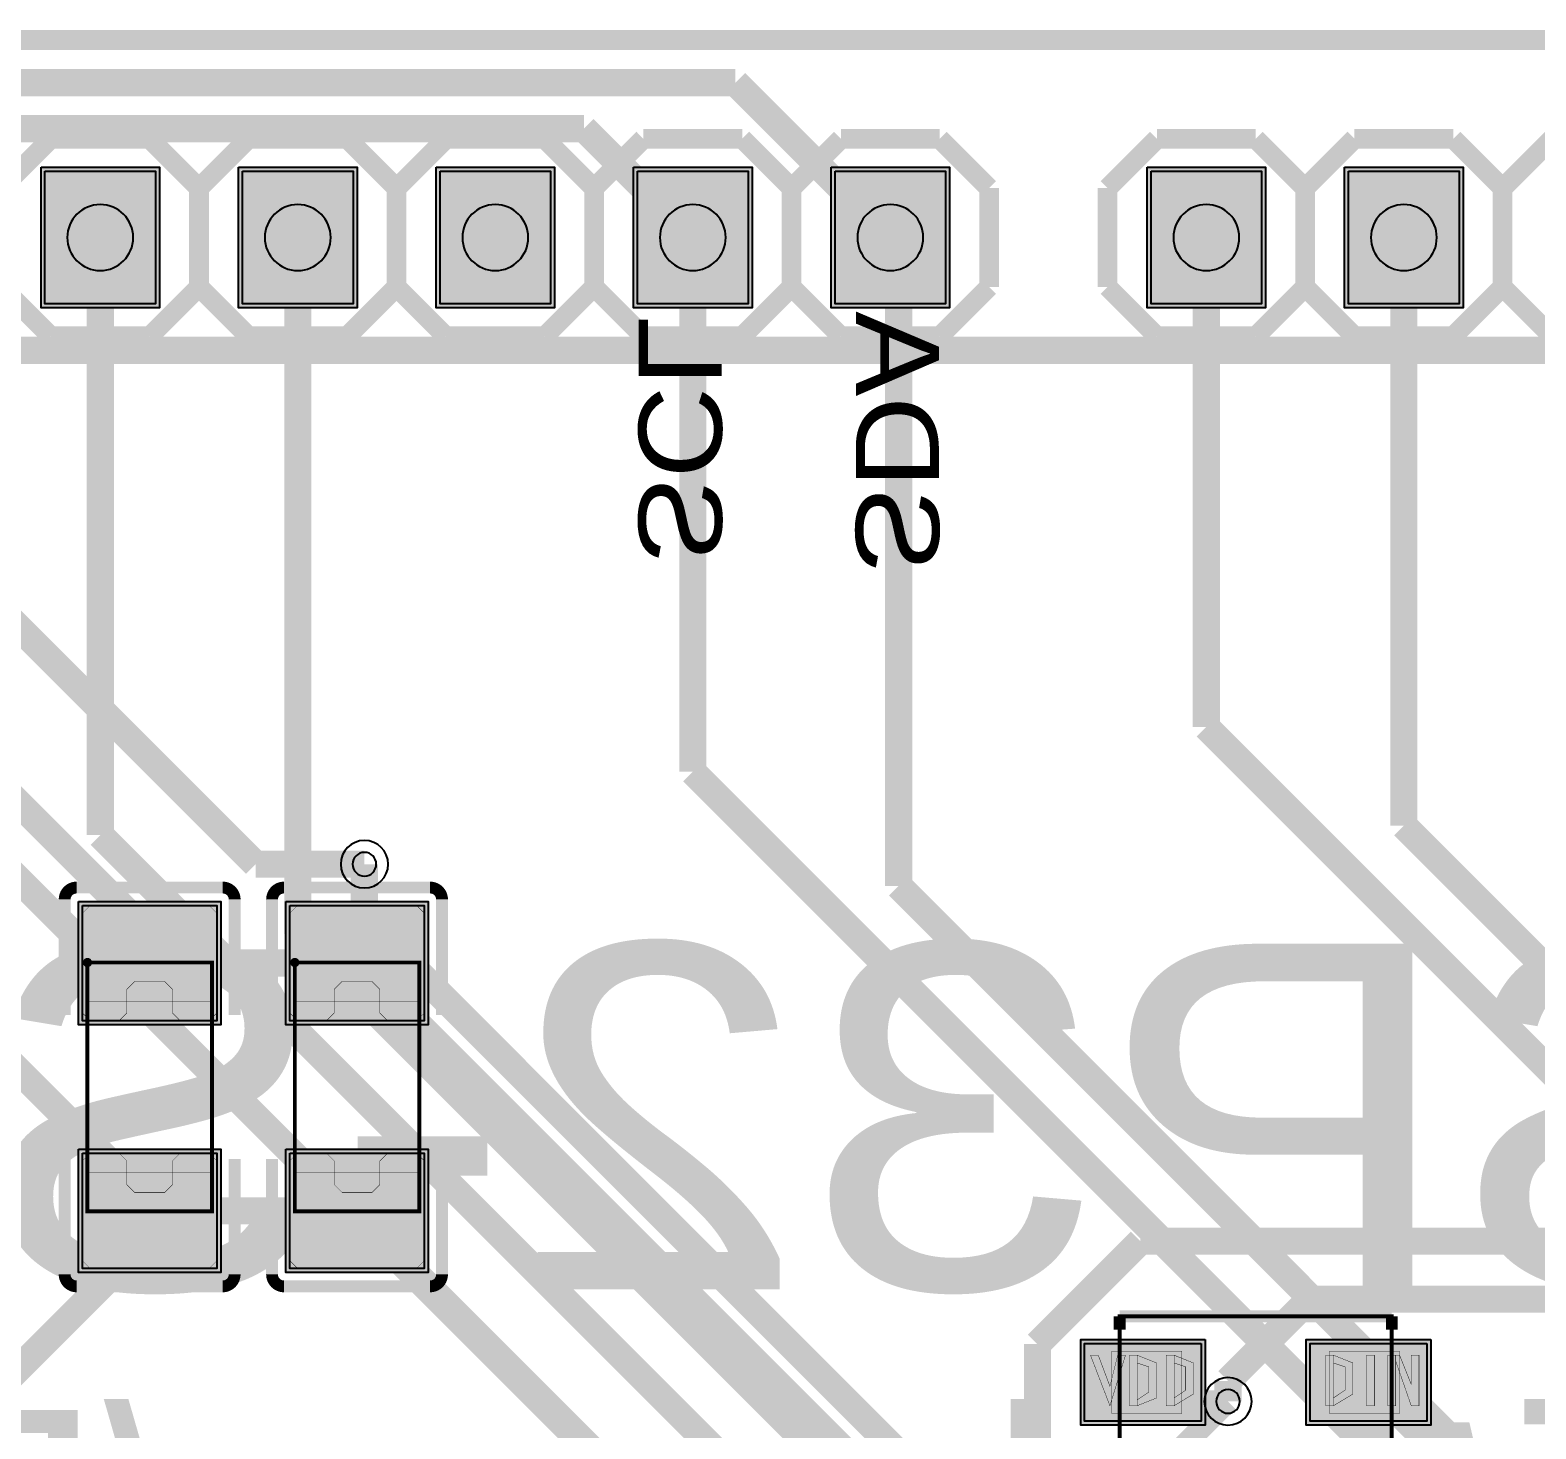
# Model space of a CAD drawing. Header units: millimetres. Extents: x 3.4 to 79.3, y -57 to -2.3.
# Drawn here: x 34.15 to 53.51, y -21.41 to -3.43 of the extents above; entities that cross this region are included whole.
import ezdxf
from ezdxf.enums import TextEntityAlignment as Align

# ---------------------------------------------------------------- set-up
doc = ezdxf.new("R2010")
doc.units = ezdxf.units.MM
doc.header["$MEASUREMENT"] = 0
for name, color, linetype, true_color in [('Board-Outline-Layer', 7, 'Continuous', 0xff00ff), ('Bottom-Layer', 7, 'Continuous', 0x0000ff), ('Bottom-Paste-Mask-Layer', 7, 'Continuous', 0x800000), ('Bottom-Silkscreen-Layer', 7, 'Continuous', 0x66cc33), ('Bottom-Solder-Mask-Layer', 7, 'Continuous', 0xaa00ff), ('Component-Marking-Layer', 7, 'Continuous', 0x66ffcc), ('Component-Shape-Layer', 7, 'Continuous', 0x00cccc), ('Document-Layer', 7, 'Continuous', 0xffffff), ('Hole-Layer', 7, 'Continuous', 0x222222), ('Multi-Layer', 7, 'Continuous', 0xc0c0c0), ('Pin-Soldering-Layer', 7, 'Continuous', 0xcc9999), ('Top-Layer', 7, 'Continuous', 0xff0000), ('Top-Paste-Mask-Layer', 7, 'Continuous', 0x808080), ('Top-Silkscreen-Layer', 7, 'Continuous', 0xffcc00), ('Top-Solder-Mask-Layer', 7, 'Continuous', 0x800080)]:
    doc.layers.add(name, color=color, linetype=linetype, true_color=true_color)
doc.styles.get("Standard").update_dxf_attribs({"font": 'arial.ttf'})

msp = doc.modelspace()

# ---------------------------------------------------------------- hatches: boundary and pattern name
at = {"layer": 'Bottom-Layer'}
for points in [[(34.341, -5.243), (35.763, -5.243), (35.763, -6.95), (34.341, -6.95)], [(36.881, -5.243), (38.303, -5.243), (38.303, -6.95), (36.881, -6.95)], [(39.421, -5.243), (40.843, -5.243), (40.843, -6.95), (39.421, -6.95)], [(41.961, -5.243), (43.383, -5.243), (43.383, -6.95), (41.961, -6.95)], [(44.501, -5.243), (45.923, -5.243), (45.923, -6.949), (44.501, -6.949)], [(48.565, -5.243), (49.987, -5.243), (49.987, -6.949), (48.565, -6.949)], [(51.105, -5.243), (52.527, -5.243), (52.527, -6.949), (51.105, -6.949)]]:
    msp.add_hatch(color=256, dxfattribs=at).paths.add_polyline_path(points)
at = {"layer": 'Bottom-Paste-Mask-Layer'}
for points in [[(34.341, -5.243), (35.763, -5.243), (35.763, -6.95), (34.341, -6.95)], [(36.881, -5.243), (38.303, -5.243), (38.303, -6.95), (36.881, -6.95)], [(39.421, -5.243), (40.843, -5.243), (40.843, -6.95), (39.421, -6.95)], [(41.961, -5.243), (43.383, -5.243), (43.383, -6.95), (41.961, -6.95)], [(44.501, -5.243), (45.923, -5.243), (45.923, -6.949), (44.501, -6.949)], [(48.565, -5.243), (49.987, -5.243), (49.987, -6.949), (48.565, -6.949)], [(51.105, -5.243), (52.527, -5.243), (52.527, -6.949), (51.105, -6.949)]]:
    msp.add_hatch(color=256, dxfattribs=at).paths.add_polyline_path(points)
at = {"layer": 'Bottom-Solder-Mask-Layer'}
for points in [[(34.29, -5.192), (35.814, -5.192), (35.814, -7.001), (34.29, -7.001)], [(36.83, -5.192), (38.354, -5.192), (38.354, -7.001), (36.83, -7.001)], [(39.37, -5.192), (40.894, -5.192), (40.894, -7.001), (39.37, -7.001)], [(41.91, -5.192), (43.434, -5.192), (43.434, -7.001), (41.91, -7.001)], [(44.45, -5.192), (45.974, -5.192), (45.974, -7), (44.45, -7)], [(48.514, -5.192), (50.038, -5.192), (50.038, -7), (48.514, -7)], [(51.054, -5.192), (52.578, -5.192), (52.578, -7), (51.054, -7)]]:
    msp.add_hatch(color=256, dxfattribs=at).paths.add_polyline_path(points)
at = {"layer": 'Component-Marking-Layer'}
for points in [[(34.827, -15.418, 1), (34.947, -15.418, 1)], [(34.827, -15.418, 1), (34.947, -15.418, 1)], [(37.494, -15.418, 1), (37.614, -15.418, 1)], [(37.494, -15.418, 1), (37.614, -15.418, 1)]]:
    msp.add_hatch(color=256, dxfattribs=at).paths.add_polyline_path(points)
at = {"layer": 'Document-Layer'}
for points in [[(47.786, -20.467), (47.886, -20.467), (48.036, -20.867), (48.136, -20.467), (48.236, -20.467), (48.036, -21.117)], [(47.786, -20.467), (47.886, -20.467), (48.036, -20.867), (48.136, -20.467), (48.236, -20.467), (48.036, -21.117)], [(48.286, -20.467), (48.286, -21.117), (48.386, -21.117), (48.386, -20.467)], [(48.286, -20.467), (48.286, -21.117), (48.386, -21.117), (48.386, -20.467)], [(48.386, -20.567), (48.536, -20.617), (48.536, -20.942), (48.386, -21.042), (48.386, -21.117), (48.636, -21.017), (48.636, -20.567), (48.386, -20.467)], [(48.386, -20.567), (48.536, -20.617), (48.536, -20.942), (48.386, -21.042), (48.386, -21.117), (48.636, -21.017), (48.636, -20.567), (48.386, -20.467)], [(48.761, -20.467), (48.761, -21.117), (48.861, -21.117), (48.861, -20.467)], [(48.761, -20.467), (48.761, -21.117), (48.861, -21.117), (48.861, -20.467)], [(48.861, -20.567), (49.01, -20.617), (49.01, -20.917), (48.861, -21.017), (48.861, -21.117), (49.11, -20.967), (49.11, -20.567), (48.861, -20.467)], [(48.861, -20.567), (49.01, -20.617), (49.01, -20.917), (48.861, -21.017), (48.861, -21.117), (49.11, -20.967), (49.11, -20.567), (48.861, -20.467)], [(50.811, -20.467), (50.811, -21.117), (50.911, -21.117), (50.911, -20.467)], [(50.811, -20.467), (50.811, -21.117), (50.911, -21.117), (50.911, -20.467)], [(50.911, -20.567), (51.06, -20.617), (51.06, -20.917), (50.911, -21.017), (50.911, -21.117), (51.16, -20.967), (51.16, -20.567), (50.911, -20.467)], [(50.911, -20.567), (51.06, -20.617), (51.06, -20.917), (50.911, -21.017), (50.911, -21.117), (51.16, -20.967), (51.16, -20.567), (50.911, -20.467)], [(51.336, -20.467), (51.336, -21.117), (51.436, -21.117), (51.436, -20.467)], [(51.336, -20.467), (51.336, -21.117), (51.436, -21.117), (51.436, -20.467)], [(51.611, -20.467), (51.611, -21.117), (51.711, -21.117), (51.711, -20.467)], [(51.611, -20.467), (51.611, -21.117), (51.711, -21.117), (51.711, -20.467)], [(51.711, -20.542), (51.911, -21.117), (52.011, -21.117), (52.011, -20.467), (51.911, -20.467), (51.911, -20.842), (51.761, -20.467), (51.711, -20.467)], [(51.711, -20.542), (51.911, -21.117), (52.011, -21.117), (52.011, -20.467), (51.911, -20.467), (51.911, -20.842), (51.761, -20.467), (51.711, -20.467)]]:
    msp.add_hatch(color=256, dxfattribs=at).paths.add_polyline_path(points)
at = {"layer": 'Hole-Layer'}
for points in [[(34.628, -6.096, 1), (35.476, -6.096, 1)], [(37.168, -6.096, 1), (38.016, -6.096, 1)], [(39.708, -6.096, 1), (40.556, -6.096, 1)], [(42.248, -6.096, 1), (43.096, -6.096, 1)], [(44.788, -6.096, 1), (45.636, -6.096, 1)], [(48.852, -6.096, 1), (49.7, -6.096, 1)], [(51.392, -6.096, 1), (52.24, -6.096, 1)]]:
    msp.add_hatch(color=256, dxfattribs=at).paths.add_polyline_path(points)
at = {"layer": 'Multi-Layer'}
for points in [[(34.341, -5.243), (35.763, -5.243), (35.763, -6.95), (34.341, -6.95)], [(34.341, -5.243), (35.763, -5.243), (35.763, -6.95), (34.341, -6.95)], [(34.341, -5.243), (35.763, -5.243), (35.763, -6.95), (34.341, -6.95)], [(36.881, -5.243), (38.303, -5.243), (38.303, -6.95), (36.881, -6.95)], [(36.881, -5.243), (38.303, -5.243), (38.303, -6.95), (36.881, -6.95)], [(36.881, -5.243), (38.303, -5.243), (38.303, -6.95), (36.881, -6.95)], [(39.421, -5.243), (40.843, -5.243), (40.843, -6.95), (39.421, -6.95)], [(39.421, -5.243), (40.843, -5.243), (40.843, -6.95), (39.421, -6.95)], [(39.421, -5.243), (40.843, -5.243), (40.843, -6.95), (39.421, -6.95)], [(41.961, -5.243), (43.383, -5.243), (43.383, -6.95), (41.961, -6.95)], [(41.961, -5.243), (43.383, -5.243), (43.383, -6.95), (41.961, -6.95)], [(41.961, -5.243), (43.383, -5.243), (43.383, -6.95), (41.961, -6.95)], [(44.501, -5.243), (45.923, -5.243), (45.923, -6.949), (44.501, -6.949)], [(44.501, -5.243), (45.923, -5.243), (45.923, -6.949), (44.501, -6.949)], [(44.501, -5.243), (45.923, -5.243), (45.923, -6.949), (44.501, -6.949)], [(48.565, -5.243), (49.987, -5.243), (49.987, -6.949), (48.565, -6.949)], [(48.565, -5.243), (49.987, -5.243), (49.987, -6.949), (48.565, -6.949)], [(48.565, -5.243), (49.987, -5.243), (49.987, -6.949), (48.565, -6.949)], [(51.105, -5.243), (52.527, -5.243), (52.527, -6.949), (51.105, -6.949)], [(51.105, -5.243), (52.527, -5.243), (52.527, -6.949), (51.105, -6.949)], [(51.105, -5.243), (52.527, -5.243), (52.527, -6.949), (51.105, -6.949)]]:
    msp.add_hatch(color=256, dxfattribs=at).paths.add_polyline_path(points)
at = {"layer": 'Pin-Soldering-Layer'}
for points in [[(34.887, -15.418), (36.487, -15.418), (36.487, -15.918), (34.887, -15.918)], [(34.887, -15.418), (36.487, -15.418), (36.487, -15.918), (34.887, -15.918)], [(37.554, -15.418), (39.154, -15.418), (39.154, -15.918), (37.554, -15.918)], [(37.554, -15.418), (39.154, -15.418), (39.154, -15.918), (37.554, -15.918)], [(34.887, -18.618), (36.487, -18.618), (36.487, -18.118), (34.887, -18.118)], [(34.887, -18.618), (36.487, -18.618), (36.487, -18.118), (34.887, -18.118)], [(37.554, -18.618), (39.154, -18.618), (39.154, -18.118), (37.554, -18.118)], [(37.554, -18.618), (39.154, -18.618), (39.154, -18.118), (37.554, -18.118)], [(48.961, -21.217), (48.061, -21.217), (48.061, -20.417), (48.961, -20.417)], [(48.961, -21.217), (48.061, -21.217), (48.061, -20.417), (48.961, -20.417)], [(51.761, -21.217), (50.861, -21.217), (50.861, -20.417), (51.761, -20.417)], [(51.761, -21.217), (50.861, -21.217), (50.861, -20.417), (51.761, -20.417)]]:
    msp.add_hatch(color=256, dxfattribs=at).paths.add_polyline_path(points)
at = {"layer": 'Top-Layer'}
for points in [[(34.341, -5.243), (35.763, -5.243), (35.763, -6.95), (34.341, -6.95)], [(36.881, -5.243), (38.303, -5.243), (38.303, -6.95), (36.881, -6.95)], [(39.421, -5.243), (40.843, -5.243), (40.843, -6.95), (39.421, -6.95)], [(41.961, -5.243), (43.383, -5.243), (43.383, -6.95), (41.961, -6.95)], [(44.501, -5.243), (45.923, -5.243), (45.923, -6.949), (44.501, -6.949)], [(48.565, -5.243), (49.987, -5.243), (49.987, -6.949), (48.565, -6.949)], [(51.105, -5.243), (52.527, -5.243), (52.527, -6.949), (51.105, -6.949)], [(34.823, -14.683), (36.551, -14.683), (36.551, -16.168), (34.823, -16.168)], [(37.49, -14.683), (39.218, -14.683), (39.218, -16.168), (37.49, -16.168)], [(34.823, -17.868), (36.551, -17.868), (36.551, -19.353), (34.823, -19.353)], [(37.49, -17.868), (39.218, -17.868), (39.218, -19.353), (37.49, -19.353)], [(49.211, -20.317), (49.211, -21.317), (47.711, -21.317), (47.711, -20.317)], [(52.111, -20.317), (52.111, -21.317), (50.611, -21.317), (50.611, -20.317)]]:
    msp.add_hatch(color=256, dxfattribs=at).paths.add_polyline_path(points)
at = {"layer": 'Top-Paste-Mask-Layer'}
for points in [[(34.341, -5.243), (35.763, -5.243), (35.763, -6.95), (34.341, -6.95)], [(36.881, -5.243), (38.303, -5.243), (38.303, -6.95), (36.881, -6.95)], [(39.421, -5.243), (40.843, -5.243), (40.843, -6.95), (39.421, -6.95)], [(41.961, -5.243), (43.383, -5.243), (43.383, -6.95), (41.961, -6.95)], [(44.501, -5.243), (45.923, -5.243), (45.923, -6.949), (44.501, -6.949)], [(48.565, -5.243), (49.987, -5.243), (49.987, -6.949), (48.565, -6.949)], [(51.105, -5.243), (52.527, -5.243), (52.527, -6.949), (51.105, -6.949)], [(34.923, -16.168), (35.293, -16.168), (35.393, -16.068), (35.393, -15.763), (35.493, -15.663), (35.881, -15.663), (35.981, -15.763), (35.981, -16.068), (36.081, -16.168), (36.451, -16.168), (36.551, -16.068), (36.551, -14.783), (36.451, -14.683), (34.923, -14.683), (34.823, -14.783), (34.823, -16.068)], [(34.923, -16.168), (35.293, -16.168), (35.393, -16.068), (35.393, -15.763), (35.493, -15.663), (35.881, -15.663), (35.981, -15.763), (35.981, -16.068), (36.081, -16.168), (36.451, -16.168), (36.551, -16.068), (36.551, -14.783), (36.451, -14.683), (34.923, -14.683), (34.823, -14.783), (34.823, -16.068)], [(37.59, -16.168), (37.96, -16.168), (38.06, -16.068), (38.06, -15.763), (38.16, -15.663), (38.548, -15.663), (38.648, -15.763), (38.648, -16.068), (38.748, -16.168), (39.118, -16.168), (39.218, -16.068), (39.218, -14.783), (39.118, -14.683), (37.59, -14.683), (37.49, -14.783), (37.49, -16.068)], [(37.59, -16.168), (37.96, -16.168), (38.06, -16.068), (38.06, -15.763), (38.16, -15.663), (38.548, -15.663), (38.648, -15.763), (38.648, -16.068), (38.748, -16.168), (39.118, -16.168), (39.218, -16.068), (39.218, -14.783), (39.118, -14.683), (37.59, -14.683), (37.49, -14.783), (37.49, -16.068)], [(34.923, -17.868), (35.293, -17.868), (35.393, -17.968), (35.393, -18.273), (35.493, -18.373), (35.881, -18.373), (35.981, -18.273), (35.981, -17.968), (36.081, -17.868), (36.451, -17.868), (36.551, -17.968), (36.551, -19.253), (36.451, -19.353), (34.923, -19.353), (34.823, -19.253), (34.823, -17.968)], [(34.923, -17.868), (35.293, -17.868), (35.393, -17.968), (35.393, -18.273), (35.493, -18.373), (35.881, -18.373), (35.981, -18.273), (35.981, -17.968), (36.081, -17.868), (36.451, -17.868), (36.551, -17.968), (36.551, -19.253), (36.451, -19.353), (34.923, -19.353), (34.823, -19.253), (34.823, -17.968)], [(37.59, -17.868), (37.96, -17.868), (38.06, -17.968), (38.06, -18.273), (38.16, -18.373), (38.548, -18.373), (38.648, -18.273), (38.648, -17.968), (38.748, -17.868), (39.118, -17.868), (39.218, -17.968), (39.218, -19.253), (39.118, -19.353), (37.59, -19.353), (37.49, -19.253), (37.49, -17.968)], [(37.59, -17.868), (37.96, -17.868), (38.06, -17.968), (38.06, -18.273), (38.16, -18.373), (38.548, -18.373), (38.648, -18.273), (38.648, -17.968), (38.748, -17.868), (39.118, -17.868), (39.218, -17.968), (39.218, -19.253), (39.118, -19.353), (37.59, -19.353), (37.49, -19.253), (37.49, -17.968)], [(49.211, -20.317), (49.211, -21.317), (47.711, -21.317), (47.711, -20.317)], [(52.111, -20.317), (52.111, -21.317), (50.611, -21.317), (50.611, -20.317)]]:
    msp.add_hatch(color=256, dxfattribs=at).paths.add_polyline_path(points)
at = {"layer": 'Top-Solder-Mask-Layer'}
for points in [[(34.29, -5.192), (35.814, -5.192), (35.814, -7.001), (34.29, -7.001)], [(36.83, -5.192), (38.354, -5.192), (38.354, -7.001), (36.83, -7.001)], [(39.37, -5.192), (40.894, -5.192), (40.894, -7.001), (39.37, -7.001)], [(41.91, -5.192), (43.434, -5.192), (43.434, -7.001), (41.91, -7.001)], [(44.45, -5.192), (45.974, -5.192), (45.974, -7), (44.45, -7)], [(48.514, -5.192), (50.038, -5.192), (50.038, -7), (48.514, -7)], [(51.054, -5.192), (52.578, -5.192), (52.578, -7), (51.054, -7)], [(34.772, -14.632), (36.602, -14.632), (36.602, -16.219), (34.772, -16.219)], [(37.439, -14.632), (39.269, -14.632), (39.269, -16.219), (37.439, -16.219)], [(34.772, -17.817), (36.602, -17.817), (36.602, -19.404), (34.772, -19.404)], [(37.439, -17.817), (39.269, -17.817), (39.269, -19.404), (37.439, -19.404)], [(49.262, -20.266), (49.262, -21.368), (47.66, -21.368), (47.66, -20.266)], [(52.162, -20.266), (52.162, -21.368), (50.56, -21.368), (50.56, -20.266)]]:
    msp.add_hatch(color=256, dxfattribs=at).paths.add_polyline_path(points)

# ---------------------------------------------------------------- linework, layer by layer
at = {"layer": 'Board-Outline-Layer', "const_width": 0.254}
msp.add_lwpolyline([(68.072, -3.556), (3.51, -3.556), (3.51, -56.896), (69.596, -56.896), (69.596, -54.356), (72.136, -51.816), (72.136, -19.05), (69.596, -16.51), (69.596, -5.08)], close=True, dxfattribs=at)
at = {"layer": 'Bottom-Layer'}
for points, const_width in [([(43.22, -4.104), (26.884, -4.104)], 0.35), ([(45.32, -6.204), (43.22, -4.104)], 0.35), ([(41.272, -4.696), (29.022, -4.696)], 0.35), ([(42.672, -6.096), (41.272, -4.696)], 0.35), ([(35.052, -13.78), (35.052, -6.096)], 0.35), ([(37.592, -15.05), (37.592, -6.096)], 0.35), ([(42.672, -12.965), (42.672, -6.096)], 0.35), ([(49.276, -12.389), (49.276, -6.096)], 0.35), ([(51.816, -13.659), (51.816, -6.096)], 0.35), ([(45.32, -14.433), (45.32, -6.204)], 0.35), ([(61.47, -24.583), (49.276, -12.389)], 0.35), ([(49.55, -29.898), (32.512, -12.86)], 0.35), ([(54.29, -24.583), (42.672, -12.965)], 0.35), ([(62.39, -24.233), (51.816, -13.659)], 0.35), ([(49.9, -28.628), (35.052, -13.78)], 0.35), ([(38.449, -14.854), (38.449, -14.154)], 0.35), ([(56.17, -25.283), (45.32, -14.433)], 0.35), ([(51.399, -27.804), (38.449, -14.854)], 0.35), ([(50.6, -28.058), (37.592, -15.05)], 0.35), ([(48.504, -22.111), (49.554, -21.061)], 0.28)]:
    msp.add_lwpolyline(points, dxfattribs=dict(at, const_width=const_width))
for points in [[(34.341, -5.243), (35.763, -5.243), (35.763, -6.95), (34.341, -6.95)], [(36.881, -5.243), (38.303, -5.243), (38.303, -6.95), (36.881, -6.95)], [(39.421, -5.243), (40.843, -5.243), (40.843, -6.95), (39.421, -6.95)], [(41.961, -5.243), (43.383, -5.243), (43.383, -6.95), (41.961, -6.95)], [(44.501, -5.243), (45.923, -5.243), (45.923, -6.949), (44.501, -6.949)], [(48.565, -5.243), (49.987, -5.243), (49.987, -6.949), (48.565, -6.949)], [(51.105, -5.243), (52.527, -5.243), (52.527, -6.949), (51.105, -6.949)]]:
    msp.add_lwpolyline(points, close=True, dxfattribs=at)
at = {"layer": 'Bottom-Paste-Mask-Layer'}
for points in [[(34.341, -5.243), (35.763, -5.243), (35.763, -6.95), (34.341, -6.95)], [(36.881, -5.243), (38.303, -5.243), (38.303, -6.95), (36.881, -6.95)], [(39.421, -5.243), (40.843, -5.243), (40.843, -6.95), (39.421, -6.95)], [(41.961, -5.243), (43.383, -5.243), (43.383, -6.95), (41.961, -6.95)], [(44.501, -5.243), (45.923, -5.243), (45.923, -6.949), (44.501, -6.949)], [(48.565, -5.243), (49.987, -5.243), (49.987, -6.949), (48.565, -6.949)], [(51.105, -5.243), (52.527, -5.243), (52.527, -6.949), (51.105, -6.949)]]:
    msp.add_lwpolyline(points, close=True, dxfattribs=at)
at = {"layer": 'Bottom-Solder-Mask-Layer'}
for points in [[(34.29, -5.192), (35.814, -5.192), (35.814, -7.001), (34.29, -7.001)], [(36.83, -5.192), (38.354, -5.192), (38.354, -7.001), (36.83, -7.001)], [(39.37, -5.192), (40.894, -5.192), (40.894, -7.001), (39.37, -7.001)], [(41.91, -5.192), (43.434, -5.192), (43.434, -7.001), (41.91, -7.001)], [(44.45, -5.192), (45.974, -5.192), (45.974, -7), (44.45, -7)], [(48.514, -5.192), (50.038, -5.192), (50.038, -7), (48.514, -7)], [(51.054, -5.192), (52.578, -5.192), (52.578, -7), (51.054, -7)]]:
    msp.add_lwpolyline(points, close=True, dxfattribs=at)
at = {"layer": 'Component-Marking-Layer', "const_width": 0.129}
for points in [[(34.827, -15.418, 1), (34.947, -15.418), (34.947, -15.418, 1), (34.827, -15.418)], [(34.827, -15.418, 1), (34.947, -15.418), (34.947, -15.418, 1), (34.827, -15.418)], [(37.494, -15.418, 1), (37.614, -15.418), (37.614, -15.418, 1), (37.494, -15.418)], [(37.494, -15.418, 1), (37.614, -15.418), (37.614, -15.418, 1), (37.494, -15.418)]]:
    msp.add_lwpolyline(points, format="xyb", dxfattribs=at)
at = {"layer": 'Component-Shape-Layer', "const_width": 0.0508}
for points in [[(34.887, -15.418), (36.487, -15.418), (36.487, -18.618), (34.887, -18.618)], [(34.887, -15.418), (36.487, -15.418), (36.487, -18.618), (34.887, -18.618)], [(37.554, -15.418), (39.154, -15.418), (39.154, -18.618), (37.554, -18.618)], [(37.554, -15.418), (39.154, -15.418), (39.154, -18.618), (37.554, -18.618)], [(48.161, -23.467), (48.161, -19.967), (51.661, -19.967), (51.661, -23.467)], [(48.161, -23.467), (48.161, -19.967), (51.661, -19.967), (51.661, -23.467)]]:
    msp.add_lwpolyline(points, close=True, dxfattribs=at)
at = {"layer": 'Document-Layer', "const_width": 0.00508}
for points in [[(47.786, -20.467), (47.886, -20.467), (48.036, -20.867), (48.136, -20.467), (48.236, -20.467), (48.036, -21.117)], [(47.786, -20.467), (47.886, -20.467), (48.036, -20.867), (48.136, -20.467), (48.236, -20.467), (48.036, -21.117)], [(48.286, -20.467), (48.286, -21.117), (48.386, -21.117), (48.386, -20.467)], [(48.286, -20.467), (48.286, -21.117), (48.386, -21.117), (48.386, -20.467)], [(48.386, -20.567), (48.536, -20.617), (48.536, -20.942), (48.386, -21.042), (48.386, -21.117), (48.636, -21.017), (48.636, -20.567), (48.386, -20.467)], [(48.386, -20.567), (48.536, -20.617), (48.536, -20.942), (48.386, -21.042), (48.386, -21.117), (48.636, -21.017), (48.636, -20.567), (48.386, -20.467)], [(48.761, -20.467), (48.761, -21.117), (48.861, -21.117), (48.861, -20.467)], [(48.761, -20.467), (48.761, -21.117), (48.861, -21.117), (48.861, -20.467)], [(48.861, -20.567), (49.01, -20.617), (49.01, -20.917), (48.861, -21.017), (48.861, -21.117), (49.11, -20.967), (49.11, -20.567), (48.861, -20.467)], [(48.861, -20.567), (49.01, -20.617), (49.01, -20.917), (48.861, -21.017), (48.861, -21.117), (49.11, -20.967), (49.11, -20.567), (48.861, -20.467)], [(50.811, -20.467), (50.811, -21.117), (50.911, -21.117), (50.911, -20.467)], [(50.811, -20.467), (50.811, -21.117), (50.911, -21.117), (50.911, -20.467)], [(50.911, -20.567), (51.06, -20.617), (51.06, -20.917), (50.911, -21.017), (50.911, -21.117), (51.16, -20.967), (51.16, -20.567), (50.911, -20.467)], [(50.911, -20.567), (51.06, -20.617), (51.06, -20.917), (50.911, -21.017), (50.911, -21.117), (51.16, -20.967), (51.16, -20.567), (50.911, -20.467)], [(51.336, -20.467), (51.336, -21.117), (51.436, -21.117), (51.436, -20.467)], [(51.336, -20.467), (51.336, -21.117), (51.436, -21.117), (51.436, -20.467)], [(51.611, -20.467), (51.611, -21.117), (51.711, -21.117), (51.711, -20.467)], [(51.611, -20.467), (51.611, -21.117), (51.711, -21.117), (51.711, -20.467)], [(51.711, -20.542), (51.911, -21.117), (52.011, -21.117), (52.011, -20.467), (51.911, -20.467), (51.911, -20.842), (51.761, -20.467), (51.711, -20.467)], [(51.711, -20.542), (51.911, -21.117), (52.011, -21.117), (52.011, -20.467), (51.911, -20.467), (51.911, -20.842), (51.761, -20.467), (51.711, -20.467)]]:
    msp.add_lwpolyline(points, close=True, dxfattribs=at)
at = {"layer": 'Hole-Layer'}
for points in [[(34.628, -6.096, 1), (35.476, -6.096), (35.476, -6.096, 1), (34.628, -6.096)], [(37.168, -6.096, 1), (38.016, -6.096), (38.016, -6.096, 1), (37.168, -6.096)], [(39.708, -6.096, 1), (40.556, -6.096), (40.556, -6.096, 1), (39.708, -6.096)], [(42.248, -6.096, 1), (43.096, -6.096), (43.096, -6.096, 1), (42.248, -6.096)], [(44.788, -6.096, 1), (45.636, -6.096), (45.636, -6.096, 1), (44.788, -6.096)], [(48.852, -6.096, 1), (49.7, -6.096), (49.7, -6.096, 1), (48.852, -6.096)], [(51.392, -6.096, 1), (52.24, -6.096), (52.24, -6.096, 1), (51.392, -6.096)]]:
    msp.add_lwpolyline(points, format="xyb", dxfattribs=at)
for points in [[(38.296, -14.154, 1), (38.601, -14.154, 1)], [(49.402, -21.061, 1), (49.707, -21.061, 1)]]:
    msp.add_lwpolyline(points, format="xyb", close=True, dxfattribs=at)
at = {"layer": 'Multi-Layer'}
for points in [[(34.341, -5.243), (35.763, -5.243), (35.763, -6.95), (34.341, -6.95)], [(34.341, -5.243), (35.763, -5.243), (35.763, -6.95), (34.341, -6.95)], [(34.341, -5.243), (35.763, -5.243), (35.763, -6.95), (34.341, -6.95)], [(36.881, -5.243), (38.303, -5.243), (38.303, -6.95), (36.881, -6.95)], [(36.881, -5.243), (38.303, -5.243), (38.303, -6.95), (36.881, -6.95)], [(36.881, -5.243), (38.303, -5.243), (38.303, -6.95), (36.881, -6.95)], [(39.421, -5.243), (40.843, -5.243), (40.843, -6.95), (39.421, -6.95)], [(39.421, -5.243), (40.843, -5.243), (40.843, -6.95), (39.421, -6.95)], [(39.421, -5.243), (40.843, -5.243), (40.843, -6.95), (39.421, -6.95)], [(41.961, -5.243), (43.383, -5.243), (43.383, -6.95), (41.961, -6.95)], [(41.961, -5.243), (43.383, -5.243), (43.383, -6.95), (41.961, -6.95)], [(41.961, -5.243), (43.383, -5.243), (43.383, -6.95), (41.961, -6.95)], [(44.501, -5.243), (45.923, -5.243), (45.923, -6.949), (44.501, -6.949)], [(44.501, -5.243), (45.923, -5.243), (45.923, -6.949), (44.501, -6.949)], [(44.501, -5.243), (45.923, -5.243), (45.923, -6.949), (44.501, -6.949)], [(48.565, -5.243), (49.987, -5.243), (49.987, -6.949), (48.565, -6.949)], [(48.565, -5.243), (49.987, -5.243), (49.987, -6.949), (48.565, -6.949)], [(48.565, -5.243), (49.987, -5.243), (49.987, -6.949), (48.565, -6.949)], [(51.105, -5.243), (52.527, -5.243), (52.527, -6.949), (51.105, -6.949)], [(51.105, -5.243), (52.527, -5.243), (52.527, -6.949), (51.105, -6.949)], [(51.105, -5.243), (52.527, -5.243), (52.527, -6.949), (51.105, -6.949)]]:
    msp.add_lwpolyline(points, close=True, dxfattribs=at)
for points in [[(38.144, -14.154, 1), (38.754, -14.154, 1)], [(49.249, -21.061, 1), (49.859, -21.061, 1)]]:
    msp.add_lwpolyline(points, format="xyb", close=True, dxfattribs=at)
at = {"layer": 'Pin-Soldering-Layer', "const_width": 0.00508}
for points in [[(34.887, -15.418), (36.487, -15.418), (36.487, -15.918), (34.887, -15.918)], [(34.887, -15.418), (36.487, -15.418), (36.487, -15.918), (34.887, -15.918)], [(37.554, -15.418), (39.154, -15.418), (39.154, -15.918), (37.554, -15.918)], [(37.554, -15.418), (39.154, -15.418), (39.154, -15.918), (37.554, -15.918)], [(34.887, -18.618), (36.487, -18.618), (36.487, -18.118), (34.887, -18.118)], [(34.887, -18.618), (36.487, -18.618), (36.487, -18.118), (34.887, -18.118)], [(37.554, -18.618), (39.154, -18.618), (39.154, -18.118), (37.554, -18.118)], [(37.554, -18.618), (39.154, -18.618), (39.154, -18.118), (37.554, -18.118)], [(48.961, -21.217), (48.061, -21.217), (48.061, -20.417), (48.961, -20.417)], [(48.961, -21.217), (48.061, -21.217), (48.061, -20.417), (48.961, -20.417)], [(51.761, -21.217), (50.861, -21.217), (50.861, -20.417), (51.761, -20.417)], [(51.761, -21.217), (50.861, -21.217), (50.861, -20.417), (51.761, -20.417)]]:
    msp.add_lwpolyline(points, close=True, dxfattribs=at)
at = {"layer": 'Top-Layer'}
for points in [[(34.341, -5.243), (35.763, -5.243), (35.763, -6.95), (34.341, -6.95)], [(36.881, -5.243), (38.303, -5.243), (38.303, -6.95), (36.881, -6.95)], [(39.421, -5.243), (40.843, -5.243), (40.843, -6.95), (39.421, -6.95)], [(41.961, -5.243), (43.383, -5.243), (43.383, -6.95), (41.961, -6.95)], [(44.501, -5.243), (45.923, -5.243), (45.923, -6.949), (44.501, -6.949)], [(48.565, -5.243), (49.987, -5.243), (49.987, -6.949), (48.565, -6.949)], [(51.105, -5.243), (52.527, -5.243), (52.527, -6.949), (51.105, -6.949)], [(34.823, -14.683), (36.551, -14.683), (36.551, -16.168), (34.823, -16.168)], [(37.49, -14.683), (39.218, -14.683), (39.218, -16.168), (37.49, -16.168)], [(34.823, -17.868), (36.551, -17.868), (36.551, -19.353), (34.823, -19.353)], [(37.49, -17.868), (39.218, -17.868), (39.218, -19.353), (37.49, -19.353)], [(49.211, -20.317), (49.211, -21.317), (47.711, -21.317), (47.711, -20.317)], [(52.111, -20.317), (52.111, -21.317), (50.611, -21.317), (50.611, -20.317)]]:
    msp.add_lwpolyline(points, close=True, dxfattribs=at)
for points, const_width in [([(31.559, -7.547), (57.809, -7.547)], 0.35), ([(37.049, -14.154), (30.899, -8.005)], 0.35), ([(32.304, -11.671), (35.687, -15.054)], 0.35), ([(35.687, -18.493), (30.607, -13.413)], 0.35), ([(38.449, -14.154), (37.049, -14.154)], 0.35), ([(35.687, -15.054), (35.687, -15.425)], 0.35), ([(35.687, -15.425), (38.354, -15.425)], 0.35), ([(38.354, -15.425), (45.004, -22.075)], 0.35), ([(35.687, -18.611), (35.687, -18.493)], 0.35), ([(35.687, -18.953), (35.687, -18.611)], 0.35), ([(35.687, -18.611), (38.354, -18.611)], 0.35), ([(38.354, -18.611), (42.904, -23.161)], 0.28), ([(33.499, -21.141), (35.687, -18.953)], 0.35), ([(47.104, -20.325), (48.428, -19.001)], 0.35), ([(48.428, -19.001), (61.995, -19.001)], 0.35), ([(49.554, -20.797), (50.604, -19.747)], 0.35), ([(50.604, -19.747), (54.717, -19.747)], 0.35), ([(47.104, -21.725), (47.104, -20.325)], 0.35), ([(48.705, -21.061), (48.461, -20.817)], 0.28), ([(49.554, -21.061), (49.554, -20.797)], 0.35), ([(52.799, -22.255), (51.361, -20.817)], 0.35), ([(49.554, -21.061), (48.705, -21.061)], 0.28)]:
    msp.add_lwpolyline(points, dxfattribs=dict(at, const_width=const_width))
at = {"layer": 'Top-Paste-Mask-Layer'}
for points in [[(34.341, -5.243), (35.763, -5.243), (35.763, -6.95), (34.341, -6.95)], [(36.881, -5.243), (38.303, -5.243), (38.303, -6.95), (36.881, -6.95)], [(39.421, -5.243), (40.843, -5.243), (40.843, -6.95), (39.421, -6.95)], [(41.961, -5.243), (43.383, -5.243), (43.383, -6.95), (41.961, -6.95)], [(44.501, -5.243), (45.923, -5.243), (45.923, -6.949), (44.501, -6.949)], [(48.565, -5.243), (49.987, -5.243), (49.987, -6.949), (48.565, -6.949)], [(51.105, -5.243), (52.527, -5.243), (52.527, -6.949), (51.105, -6.949)], [(49.211, -20.317), (49.211, -21.317), (47.711, -21.317), (47.711, -20.317)], [(52.111, -20.317), (52.111, -21.317), (50.611, -21.317), (50.611, -20.317)]]:
    msp.add_lwpolyline(points, close=True, dxfattribs=at)
at = {"layer": 'Top-Paste-Mask-Layer', "const_width": 0.00508}
for points in [[(34.923, -16.168), (35.293, -16.168), (35.393, -16.068), (35.393, -15.763), (35.493, -15.663), (35.881, -15.663), (35.981, -15.763), (35.981, -16.068), (36.081, -16.168), (36.451, -16.168), (36.551, -16.068), (36.551, -14.783), (36.451, -14.683), (34.923, -14.683), (34.823, -14.783), (34.823, -16.068)], [(34.923, -16.168), (35.293, -16.168), (35.393, -16.068), (35.393, -15.763), (35.493, -15.663), (35.881, -15.663), (35.981, -15.763), (35.981, -16.068), (36.081, -16.168), (36.451, -16.168), (36.551, -16.068), (36.551, -14.783), (36.451, -14.683), (34.923, -14.683), (34.823, -14.783), (34.823, -16.068)], [(37.59, -16.168), (37.96, -16.168), (38.06, -16.068), (38.06, -15.763), (38.16, -15.663), (38.548, -15.663), (38.648, -15.763), (38.648, -16.068), (38.748, -16.168), (39.118, -16.168), (39.218, -16.068), (39.218, -14.783), (39.118, -14.683), (37.59, -14.683), (37.49, -14.783), (37.49, -16.068)], [(37.59, -16.168), (37.96, -16.168), (38.06, -16.068), (38.06, -15.763), (38.16, -15.663), (38.548, -15.663), (38.648, -15.763), (38.648, -16.068), (38.748, -16.168), (39.118, -16.168), (39.218, -16.068), (39.218, -14.783), (39.118, -14.683), (37.59, -14.683), (37.49, -14.783), (37.49, -16.068)], [(34.923, -17.868), (35.293, -17.868), (35.393, -17.968), (35.393, -18.273), (35.493, -18.373), (35.881, -18.373), (35.981, -18.273), (35.981, -17.968), (36.081, -17.868), (36.451, -17.868), (36.551, -17.968), (36.551, -19.253), (36.451, -19.353), (34.923, -19.353), (34.823, -19.253), (34.823, -17.968)], [(34.923, -17.868), (35.293, -17.868), (35.393, -17.968), (35.393, -18.273), (35.493, -18.373), (35.881, -18.373), (35.981, -18.273), (35.981, -17.968), (36.081, -17.868), (36.451, -17.868), (36.551, -17.968), (36.551, -19.253), (36.451, -19.353), (34.923, -19.353), (34.823, -19.253), (34.823, -17.968)], [(37.59, -17.868), (37.96, -17.868), (38.06, -17.968), (38.06, -18.273), (38.16, -18.373), (38.548, -18.373), (38.648, -18.273), (38.648, -17.968), (38.748, -17.868), (39.118, -17.868), (39.218, -17.968), (39.218, -19.253), (39.118, -19.353), (37.59, -19.353), (37.49, -19.253), (37.49, -17.968)], [(37.59, -17.868), (37.96, -17.868), (38.06, -17.968), (38.06, -18.273), (38.16, -18.373), (38.548, -18.373), (38.648, -18.273), (38.648, -17.968), (38.748, -17.868), (39.118, -17.868), (39.218, -17.968), (39.218, -19.253), (39.118, -19.353), (37.59, -19.353), (37.49, -19.253), (37.49, -17.968)]]:
    msp.add_lwpolyline(points, close=True, dxfattribs=at)
at = {"layer": 'Top-Silkscreen-Layer'}
for points, const_width in [([(4.547, -3.556), (68.072, -3.556)], 0.254), ([(4.547, -3.556), (68.072, -3.556)], 0.254), ([(33.782, -5.461), (34.417, -4.826)], 0.254), ([(33.782, -5.461), (34.417, -4.826)], 0.254), ([(34.417, -4.826), (35.687, -4.826)], 0.254), ([(34.417, -4.826), (35.687, -4.826)], 0.254), ([(35.687, -4.826), (36.322, -5.461)], 0.254), ([(35.687, -4.826), (36.322, -5.461)], 0.254), ([(36.322, -5.461), (36.957, -4.826)], 0.254), ([(36.322, -5.461), (36.957, -4.826)], 0.254), ([(36.957, -4.826), (38.227, -4.826)], 0.254), ([(36.957, -4.826), (38.227, -4.826)], 0.254), ([(38.227, -4.826), (38.862, -5.461)], 0.254), ([(38.227, -4.826), (38.862, -5.461)], 0.254), ([(38.862, -5.461), (39.497, -4.826)], 0.254), ([(38.862, -5.461), (39.497, -4.826)], 0.254), ([(39.497, -4.826), (40.767, -4.826)], 0.254), ([(39.497, -4.826), (40.767, -4.826)], 0.254), ([(40.767, -4.826), (41.402, -5.461)], 0.254), ([(40.767, -4.826), (41.402, -5.461)], 0.254), ([(41.402, -5.461), (42.037, -4.826)], 0.254), ([(41.402, -5.461), (42.037, -4.826)], 0.254), ([(42.037, -4.826), (43.307, -4.826)], 0.254), ([(42.037, -4.826), (43.307, -4.826)], 0.254), ([(43.307, -4.826), (43.942, -5.461)], 0.254), ([(43.307, -4.826), (43.942, -5.461)], 0.254), ([(43.942, -5.461), (44.577, -4.826)], 0.254), ([(43.942, -5.461), (44.577, -4.826)], 0.254), ([(44.577, -4.826), (45.847, -4.826)], 0.254), ([(44.577, -4.826), (45.847, -4.826)], 0.254), ([(45.847, -4.826), (46.482, -5.461)], 0.254), ([(45.847, -4.826), (46.482, -5.461)], 0.254), ([(48.006, -5.461), (48.641, -4.826)], 0.254), ([(48.006, -5.461), (48.641, -4.826)], 0.254), ([(48.641, -4.826), (49.911, -4.826)], 0.254), ([(48.641, -4.826), (49.911, -4.826)], 0.254), ([(49.911, -4.826), (50.546, -5.461)], 0.254), ([(49.911, -4.826), (50.546, -5.461)], 0.254), ([(50.546, -5.461), (51.181, -4.826)], 0.254), ([(50.546, -5.461), (51.181, -4.826)], 0.254), ([(51.181, -4.826), (52.451, -4.826)], 0.254), ([(51.181, -4.826), (52.451, -4.826)], 0.254), ([(52.451, -4.826), (53.086, -5.461)], 0.254), ([(52.451, -4.826), (53.086, -5.461)], 0.254), ([(53.086, -5.461), (53.721, -4.826)], 0.254), ([(53.086, -5.461), (53.721, -4.826)], 0.254), ([(36.322, -6.731), (36.322, -5.461)], 0.254), ([(36.322, -6.731), (36.322, -5.461)], 0.254), ([(38.862, -6.731), (38.862, -5.461)], 0.254), ([(38.862, -6.731), (38.862, -5.461)], 0.254), ([(41.402, -6.731), (41.402, -5.461)], 0.254), ([(41.402, -6.731), (41.402, -5.461)], 0.254), ([(43.942, -6.731), (43.942, -5.461)], 0.254), ([(43.942, -6.731), (43.942, -5.461)], 0.254), ([(46.482, -5.461), (46.482, -6.731)], 0.254), ([(46.482, -5.461), (46.482, -6.731)], 0.254), ([(48.006, -6.731), (48.006, -5.461)], 0.254), ([(48.006, -6.731), (48.006, -5.461)], 0.254), ([(50.546, -6.731), (50.546, -5.461)], 0.254), ([(50.546, -6.731), (50.546, -5.461)], 0.254), ([(53.086, -5.461), (53.086, -6.731)], 0.254), ([(53.086, -5.461), (53.086, -6.731)], 0.254), ([(34.417, -7.366), (33.782, -6.731)], 0.254), ([(34.417, -7.366), (33.782, -6.731)], 0.254), ([(36.322, -6.731), (35.687, -7.366)], 0.254), ([(36.322, -6.731), (35.687, -7.366)], 0.254), ([(36.957, -7.366), (36.322, -6.731)], 0.254), ([(36.957, -7.366), (36.322, -6.731)], 0.254), ([(38.862, -6.731), (38.227, -7.366)], 0.254), ([(38.862, -6.731), (38.227, -7.366)], 0.254), ([(39.497, -7.366), (38.862, -6.731)], 0.254), ([(39.497, -7.366), (38.862, -6.731)], 0.254), ([(41.402, -6.731), (40.767, -7.366)], 0.254), ([(41.402, -6.731), (40.767, -7.366)], 0.254), ([(42.037, -7.366), (41.402, -6.731)], 0.254), ([(42.037, -7.366), (41.402, -6.731)], 0.254), ([(43.942, -6.731), (43.307, -7.366)], 0.254), ([(43.942, -6.731), (43.307, -7.366)], 0.254), ([(44.577, -7.366), (43.942, -6.731)], 0.254), ([(44.577, -7.366), (43.942, -6.731)], 0.254), ([(46.482, -6.731), (45.847, -7.366)], 0.254), ([(46.482, -6.731), (45.847, -7.366)], 0.254), ([(48.641, -7.366), (48.006, -6.731)], 0.254), ([(48.641, -7.366), (48.006, -6.731)], 0.254), ([(50.546, -6.731), (49.911, -7.366)], 0.254), ([(50.546, -6.731), (49.911, -7.366)], 0.254), ([(51.181, -7.366), (50.546, -6.731)], 0.254), ([(51.181, -7.366), (50.546, -6.731)], 0.254), ([(53.086, -6.731), (52.451, -7.366)], 0.254), ([(53.086, -6.731), (52.451, -7.366)], 0.254), ([(53.721, -7.366), (53.086, -6.731)], 0.254), ([(53.721, -7.366), (53.086, -6.731)], 0.254), ([(35.687, -7.366), (34.417, -7.366)], 0.254), ([(35.687, -7.366), (34.417, -7.366)], 0.254), ([(38.227, -7.366), (36.957, -7.366)], 0.254), ([(38.227, -7.366), (36.957, -7.366)], 0.254), ([(40.767, -7.366), (39.497, -7.366)], 0.254), ([(40.767, -7.366), (39.497, -7.366)], 0.254), ([(43.307, -7.366), (42.037, -7.366)], 0.254), ([(43.307, -7.366), (42.037, -7.366)], 0.254), ([(45.847, -7.366), (44.577, -7.366)], 0.254), ([(45.847, -7.366), (44.577, -7.366)], 0.254), ([(49.911, -7.366), (48.641, -7.366)], 0.254), ([(49.911, -7.366), (48.641, -7.366)], 0.254), ([(52.451, -7.366), (51.181, -7.366)], 0.254), ([(52.451, -7.366), (51.181, -7.366)], 0.254), ([(34.747, -14.454), (36.627, -14.454)], 0.152), ([(34.747, -14.454), (36.627, -14.454)], 0.152), ([(37.414, -14.454), (39.294, -14.454)], 0.152), ([(37.414, -14.454), (39.294, -14.454)], 0.152), ([(34.594, -16.092), (34.594, -14.607)], 0.152), ([(34.594, -16.092), (34.594, -14.607)], 0.152), ([(36.78, -14.607), (36.78, -16.092)], 0.152), ([(36.78, -14.607), (36.78, -16.092)], 0.152), ([(37.261, -16.092), (37.261, -14.607)], 0.152), ([(37.261, -16.092), (37.261, -14.607)], 0.152), ([(39.447, -14.607), (39.447, -16.092)], 0.152), ([(39.447, -14.607), (39.447, -16.092)], 0.152), ([(34.594, -17.944), (34.594, -19.429)], 0.152), ([(34.594, -17.944), (34.594, -19.429)], 0.152), ([(36.78, -19.429), (36.78, -17.944)], 0.152), ([(36.78, -19.429), (36.78, -17.944)], 0.152), ([(37.261, -17.944), (37.261, -19.429)], 0.152), ([(37.261, -17.944), (37.261, -19.429)], 0.152), ([(39.447, -19.429), (39.447, -17.944)], 0.152), ([(39.447, -19.429), (39.447, -17.944)], 0.152), ([(34.747, -19.582), (36.627, -19.582)], 0.152), ([(34.747, -19.582), (36.627, -19.582)], 0.152), ([(37.414, -19.582), (39.294, -19.582)], 0.152), ([(37.414, -19.582), (39.294, -19.582)], 0.152), ([(51.661, -19.967), (48.161, -19.967)], 0.152), ([(48.161, -20.137), (48.161, -19.967)], 0.152), ([(51.661, -19.967), (48.161, -19.967)], 0.152), ([(48.161, -20.137), (48.161, -19.967)], 0.152), ([(51.661, -20.137), (51.661, -19.967)], 0.152), ([(51.661, -20.137), (51.661, -19.967)], 0.152)]:
    msp.add_lwpolyline(points, dxfattribs=dict(at, const_width=const_width))
at = {"layer": 'Top-Silkscreen-Layer', "const_width": 0.152}
for points in [[(34.594, -14.607, -0.414), (34.747, -14.454)], [(34.594, -14.607, -0.414), (34.747, -14.454)], [(36.627, -14.454, -0.414), (36.78, -14.607)], [(36.627, -14.454, -0.414), (36.78, -14.607)], [(37.261, -14.607, -0.414), (37.414, -14.454)], [(37.261, -14.607, -0.414), (37.414, -14.454)], [(39.294, -14.454, -0.414), (39.447, -14.607)], [(39.294, -14.454, -0.414), (39.447, -14.607)], [(34.594, -19.429, 0.414), (34.747, -19.582)], [(34.594, -19.429, 0.414), (34.747, -19.582)], [(36.627, -19.582, 0.414), (36.78, -19.429)], [(36.627, -19.582, 0.414), (36.78, -19.429)], [(37.261, -19.429, 0.414), (37.414, -19.582)], [(37.261, -19.429, 0.414), (37.414, -19.582)], [(39.294, -19.582, 0.414), (39.447, -19.429)], [(39.294, -19.582, 0.414), (39.447, -19.429)]]:
    msp.add_lwpolyline(points, format="xyb", dxfattribs=at)
at = {"layer": 'Top-Solder-Mask-Layer'}
for points in [[(34.29, -5.192), (35.814, -5.192), (35.814, -7.001), (34.29, -7.001)], [(36.83, -5.192), (38.354, -5.192), (38.354, -7.001), (36.83, -7.001)], [(39.37, -5.192), (40.894, -5.192), (40.894, -7.001), (39.37, -7.001)], [(41.91, -5.192), (43.434, -5.192), (43.434, -7.001), (41.91, -7.001)], [(44.45, -5.192), (45.974, -5.192), (45.974, -7), (44.45, -7)], [(48.514, -5.192), (50.038, -5.192), (50.038, -7), (48.514, -7)], [(51.054, -5.192), (52.578, -5.192), (52.578, -7), (51.054, -7)], [(34.772, -14.632), (36.602, -14.632), (36.602, -16.219), (34.772, -16.219)], [(37.439, -14.632), (39.269, -14.632), (39.269, -16.219), (37.439, -16.219)], [(34.772, -17.817), (36.602, -17.817), (36.602, -19.404), (34.772, -19.404)], [(37.439, -17.817), (39.269, -17.817), (39.269, -19.404), (37.439, -19.404)], [(49.262, -20.266), (49.262, -21.368), (47.66, -21.368), (47.66, -20.266)], [(52.162, -20.266), (52.162, -21.368), (50.56, -21.368), (50.56, -20.266)]]:
    msp.add_lwpolyline(points, close=True, dxfattribs=at)

# ---------------------------------------------------------------- texts
at = {"layer": 'Bottom-Silkscreen-Layer', "text_generation_flag": 2, "width": 1.1}
for s, p in [('SCL', (41.656, -10.287)), ('SDA', (44.45, -10.414))]:
    msp.add_text(s, height=1.0668, rotation=-90, dxfattribs=at).set_placement(p, align=Align.BOTTOM_LEFT)
for s, height, p in [('ESP32-S3 Uno', 4.44501, (61.595, -20.955)), ('https://github.com/ElectroIoT', 2.66701, (68.58, -24.638))]:
    msp.add_text(s, height=height, dxfattribs=at).set_placement(p, align=Align.BOTTOM_LEFT)

doc.saveas('drawing.dxf')
